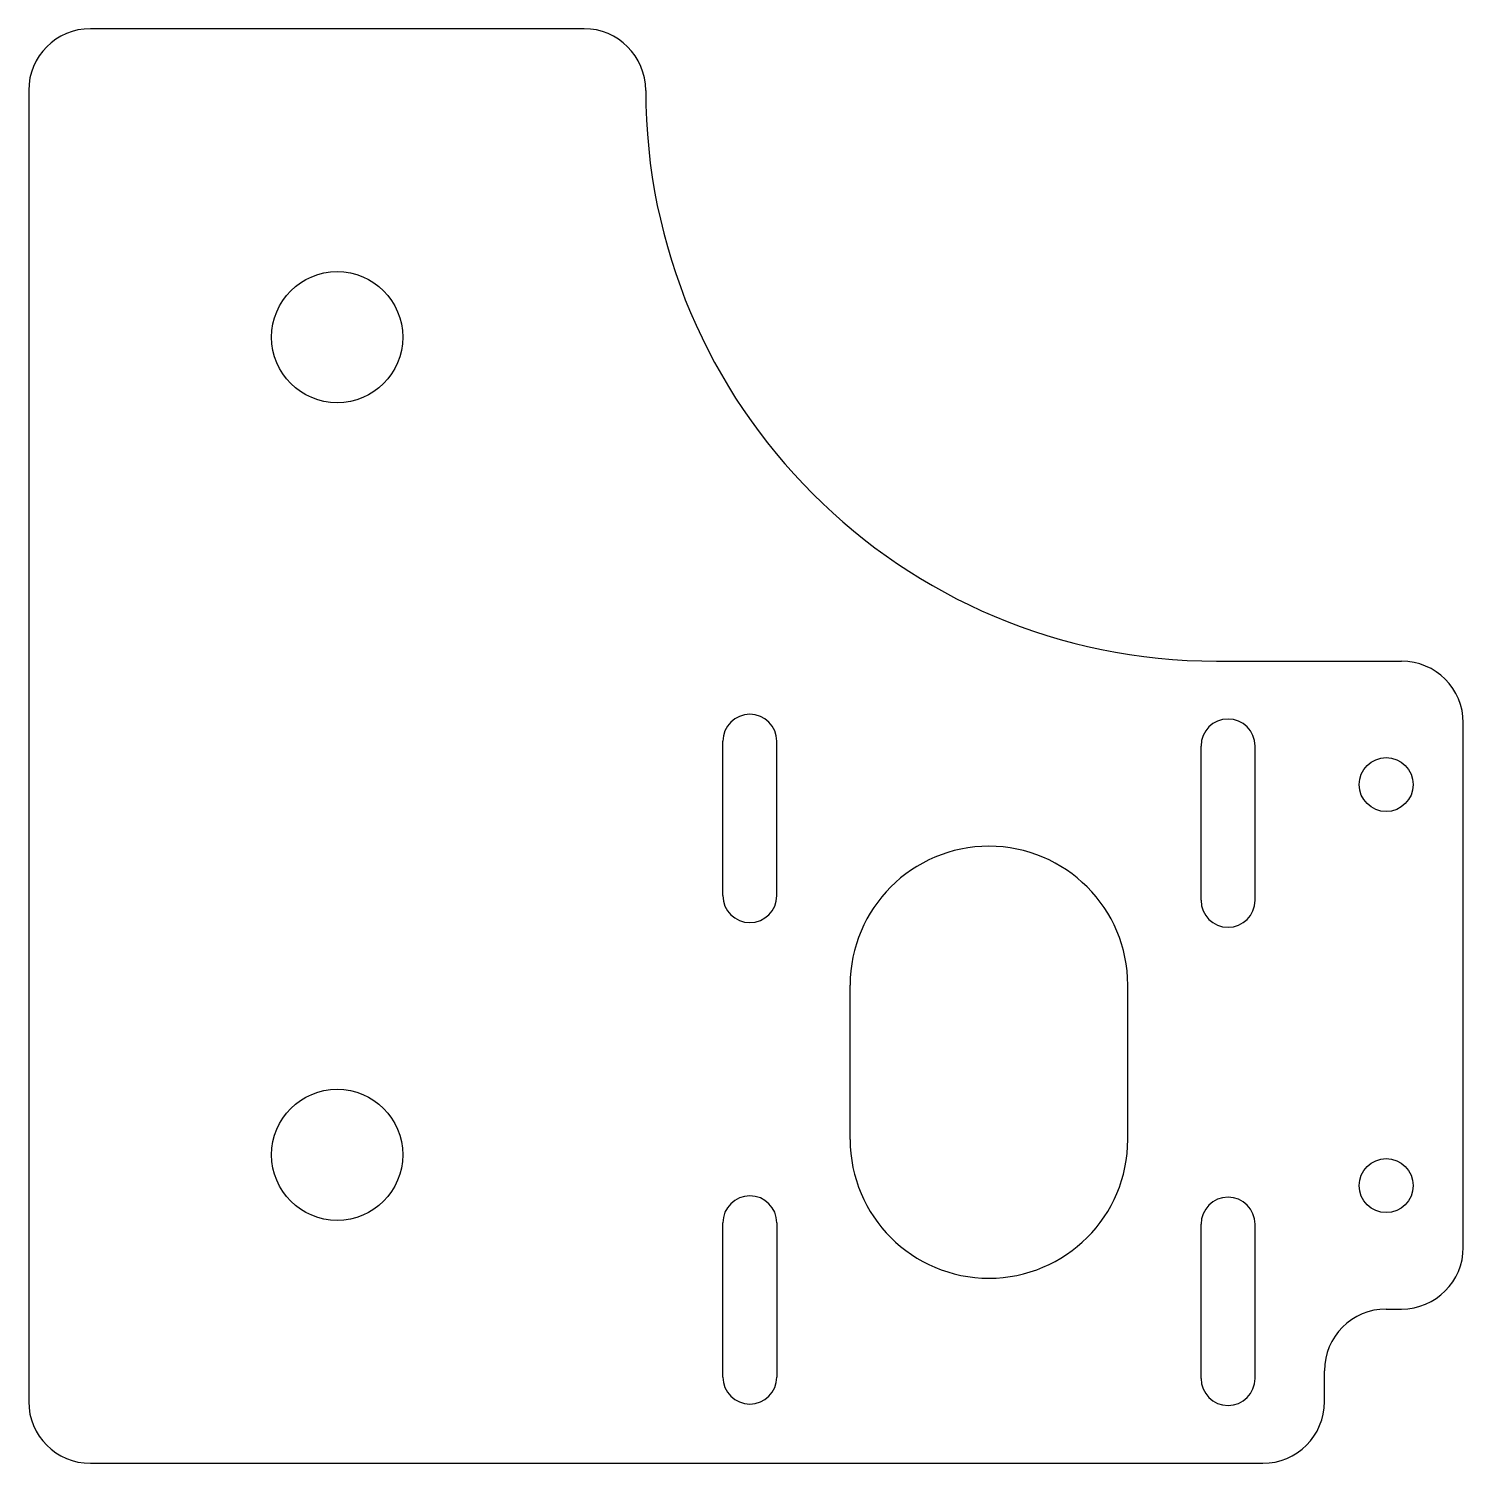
# Model space of a CAD drawing. Header units: inches. Extents: x 0 to 93, y 0 to 93.
import ezdxf

# ---------------------------------------------------------------- set-up
doc = ezdxf.new("R2010")
doc.units = ezdxf.units.IN
doc.header["$MEASUREMENT"] = 0

msp = doc.modelspace()

# ---------------------------------------------------------------- linework, layer by layer
for p, q in [((77, 52), (89, 52)), ((45.001, 36.803), (45.001, 46.803)), ((48.501, 36.803), (48.501, 46.803)), ((76, 36.5), (76, 46.5)), ((79.5, 36.5), (79.5, 46.5)), ((53.25, 21), (53.25, 31)), ((71.25, 21), (71.25, 31)), ((45, 5.592), (45, 15.592)), ((48.5, 15.592), (48.5, 5.592)), ((76, 5.5), (76, 15.5)), ((79.5, 5.5), (79.5, 15.5)), ((88, 10), (89, 10)), ((84, 4), (84, 6))]:
    msp.add_line(p, q)
for points in [[(36, 93), (4, 93)], [(0, 89), (0, 4)], [(93, 14), (93, 48)], [(4, 0), (80, 0)]]:
    msp.add_lwpolyline(points)
for centre, radius in [((20, 73), 4.25), ((88, 44), 1.75), ((20, 20), 4.25), ((88, 18), 1.75)]:
    msp.add_circle(centre, radius)
for centre, radius, start, end in [((4, 89), 4, 90, 180), ((36, 89), 4, 0, 90), ((77, 89), 37, 180, 270), ((89, 48), 4, 360, 90), ((46.751, 46.803), 1.75, 0, 180), ((77.75, 46.5), 1.75, 0, 180), ((62.25, 31), 9, 0, 180), ((46.751, 36.803), 1.75, 180, 0), ((77.75, 36.5), 1.75, 180, 0), ((62.25, 21), 9, 180, 0), ((46.75, 15.592), 1.75, 0, 180), ((77.75, 15.5), 1.75, 0, 180), ((89, 14), 4, 270, 0), ((88, 6), 4, 90, 180), ((46.75, 5.592), 1.75, 180, 0), ((77.75, 5.5), 1.75, 180, 0), ((4, 4), 4, 180, 270), ((80, 4), 4, 270, 0)]:
    msp.add_arc(centre, radius, start, end)

doc.saveas('drawing.dxf')
